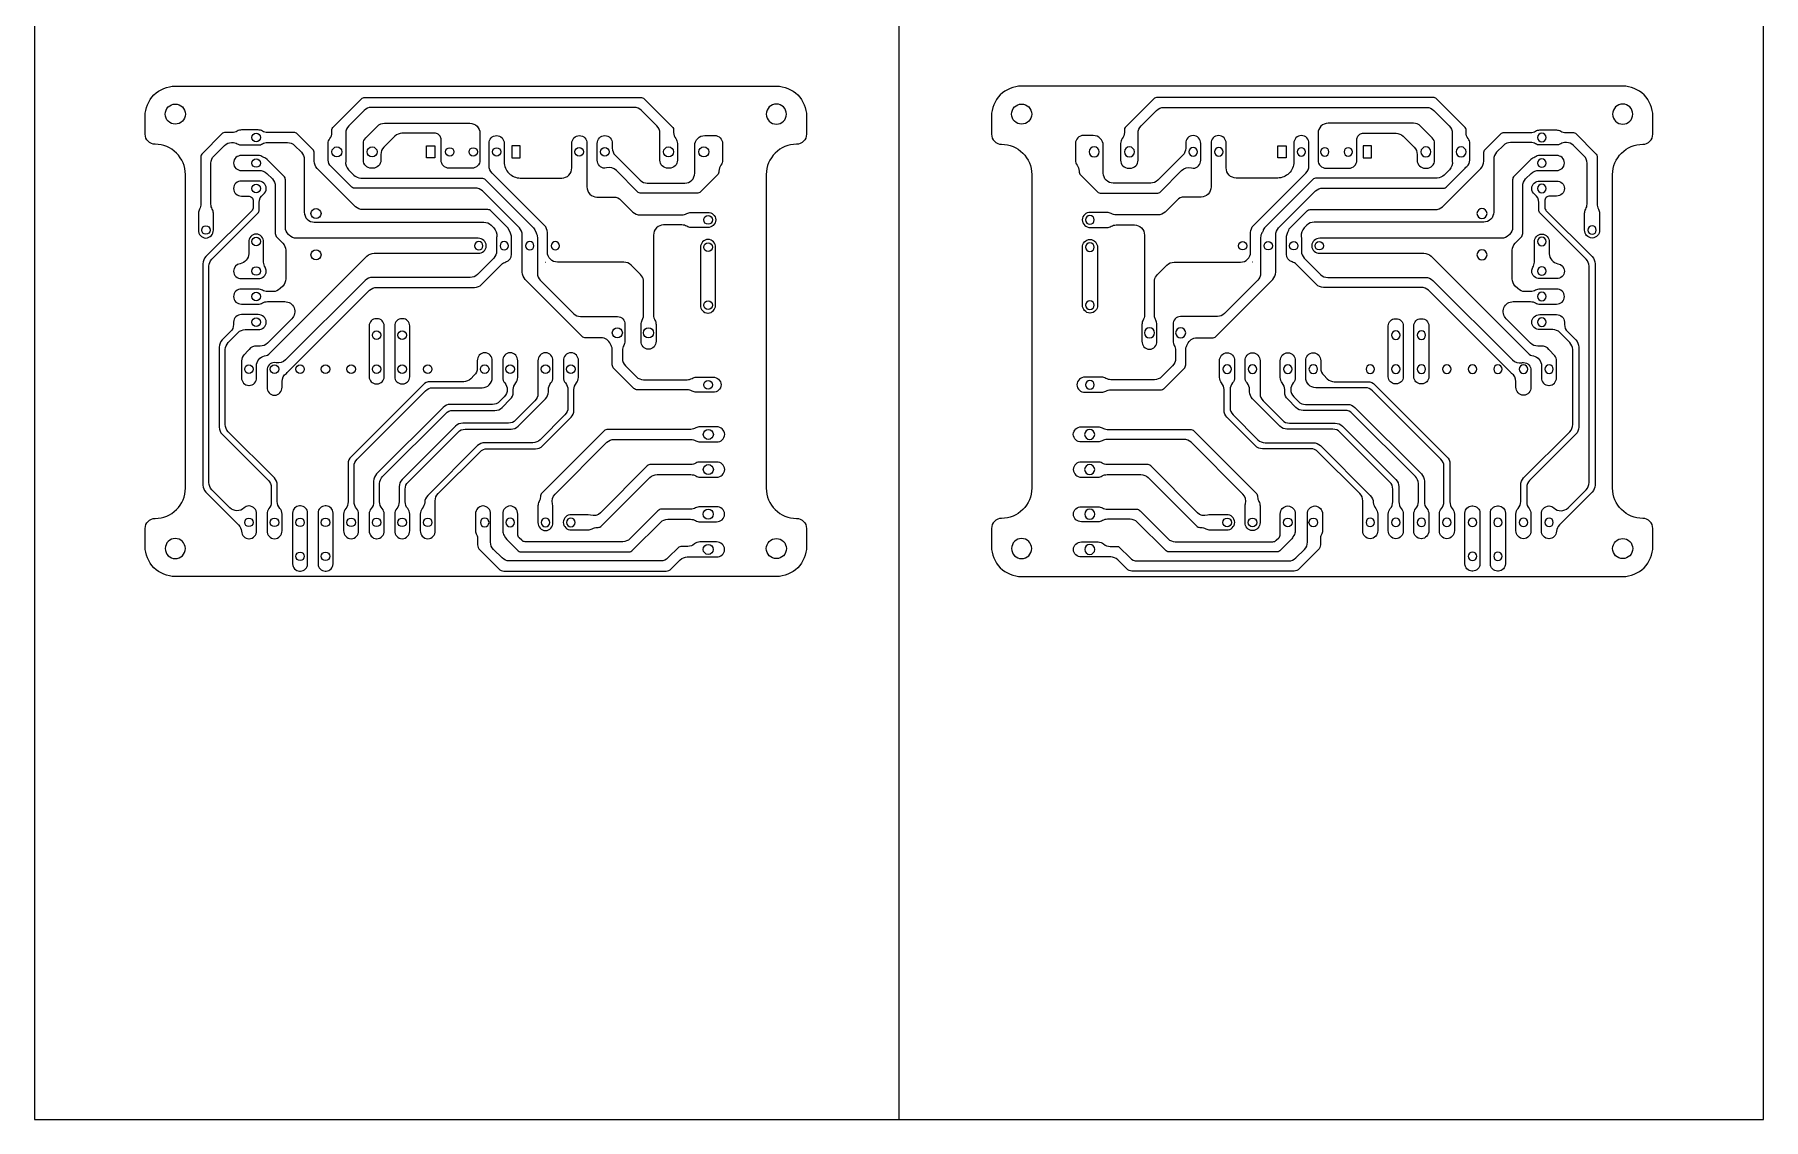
# Model space of a CAD drawing. Extents: x 112 to 478, y -155 to 77.
# Drawn here: x 112 to 284, y -155 to -47.1 of the extents above; entities that cross this region are included whole.
import ezdxf

# ---------------------------------------------------------------- set-up
doc = ezdxf.new("R2010")
doc.units = 0
for name, color, linetype in [('DEFAULT', 7, 'CONTINUOUS'), ('HOLES', 7, 'CONTINUOUS'), ('TRACES', 150, 'CONTINUOUS')]:
    doc.layers.add(name, color=color, linetype=linetype)

msp = doc.modelspace()

# ---------------------------------------------------------------- linework, layer by layer
at = {"layer": 'DEFAULT'}
msp.add_line((198, -155), (198, 76.67), dxfattribs=at)
msp.add_lwpolyline([(112, -155), (284, -155), (284, 76.67), (112, 76.67)], close=True, dxfattribs=at)
for points in [[(187.8, -58, 0.414214), (184.8, -61), (184.8, -92.22, 0.414214), (187.8, -95.22, -0.414214), (188.8, -96.22), (188.8, -98, -0.414214), (185.8, -101), (126, -101, -0.414214), (123, -98), (123, -96.22, -0.414214), (124, -95.22, 0.414214), (127, -92.22), (127, -61, 0.414214), (124, -58, -0.414214), (123, -57), (123, -55.22, -0.414214), (126, -52.22), (185.8, -52.22, -0.414214), (188.8, -55.22), (188.8, -57, -0.414214)], [(208.2, -58, -0.414214), (211.2, -61), (211.2, -92.22, -0.414214), (208.2, -95.22, 0.414214), (207.2, -96.22), (207.2, -98, 0.414214), (210.2, -101), (270, -101, 0.414214), (273, -98), (273, -96.22, 0.414214), (272, -95.22, -0.414214), (269, -92.22), (269, -61, -0.414214), (272, -58, 0.414214), (273, -57), (273, -55.22, 0.414214), (270, -52.22), (210.2, -52.22, 0.414214), (207.2, -55.22), (207.2, -57, 0.414214)]]:
    msp.add_lwpolyline(points, format="xyb", close=True, dxfattribs=at)
for centre in [(126, -55), (210.2, -55), (185.8, -98.22), (270, -98.22)]:
    msp.add_circle(centre, 1, dxfattribs=at)
at = {"layer": 'DEFAULT', "extrusion": (0, 0, -1)}
for centre in [(-185.8, -55), (-270, -55), (-126, -98.22), (-210.2, -98.22)]:
    msp.add_circle(centre, 1, dxfattribs=at)
at = {"layer": 'HOLES'}
for points in [[(150.98, -59.36), (150.98, -58.16), (151.81, -58.16), (151.81, -59.36)], [(160.31, -59.36), (160.31, -58.16), (159.48, -58.16), (159.48, -59.36)], [(235.69, -59.36), (235.69, -58.16), (236.52, -58.16), (236.52, -59.36)], [(245.02, -59.36), (245.02, -58.16), (244.19, -58.16), (244.19, -59.36)]]:
    msp.add_lwpolyline(points, close=True, dxfattribs=at)
for centre, radius in [((134.05, -57.33), 0.425), ((142.08, -58.76), 0.5), ((145.58, -58.76), 0.5), ((153.31, -58.76), 0.415), ((155.64, -58.76), 0.415), ((157.97, -58.76), 0.415), ((166.19, -58.76), 0.43), ((168.73, -58.76), 0.43), ((175.08, -58.76), 0.5), ((178.58, -58.76), 0.5), ((134.05, -59.87), 0.425), ((134.05, -62.41), 0.425), ((140, -64.9), 0.5), ((179, -65.53), 0.43), ((129.05, -66.53), 0.425), ((134.05, -67.68), 0.425), ((140, -69), 0.5), ((179, -68.23), 0.43), ((232.19, -68.1), 0.415), ((234.73, -68.1), 0.415), ((237.27, -68.1), 0.415), ((239.81, -68.1), 0.415), ((134.05, -70.61), 0.425), ((134.05, -73.15), 0.425), ((179, -74), 0.43), ((134.05, -75.69), 0.425), ((146.03, -76.99), 0.425), ((148.57, -76.99), 0.425), ((169.98, -76.76), 0.5), ((173.08, -76.76), 0.5), ((133.33, -80.37), 0.425), ((135.87, -80.37), 0.425), ((138.41, -80.37), 0.425), ((140.95, -80.37), 0.425), ((143.49, -80.37), 0.425), ((146.03, -80.37), 0.425), ((148.57, -80.37), 0.425), ((151.11, -80.37), 0.425), ((156.78, -80.37), 0.43), ((159.32, -80.37), 0.43), ((162.82, -80.37), 0.43), ((165.36, -80.37), 0.43), ((179, -81.92), 0.43), ((179.03, -86.86), 0.5), ((179.03, -90.36), 0.5), ((179.02, -94.8), 0.5), ((133.33, -95.61), 0.425), ((135.87, -95.61), 0.425), ((138.41, -95.61), 0.425), ((140.95, -95.61), 0.425), ((143.49, -95.61), 0.425), ((146.03, -95.61), 0.425), ((148.57, -95.61), 0.425), ((151.11, -95.61), 0.425), ((230.64, -95.61), 0.43), ((233.18, -95.61), 0.43), ((236.68, -95.61), 0.43), ((239.22, -95.61), 0.43), ((179.02, -98.3), 0.5), ((138.41, -98.99), 0.425), ((140.95, -98.99), 0.425)]:
    msp.add_circle(centre, radius, dxfattribs=at)
at = {"layer": 'HOLES', "extrusion": (0, 0, -1)}
for centre, radius in [((-217.42, -58.76), 0.5), ((-220.92, -58.76), 0.5), ((-227.27, -58.76), 0.43), ((-229.81, -58.76), 0.43), ((-238.03, -58.76), 0.415), ((-240.36, -58.76), 0.415), ((-242.69, -58.76), 0.415), ((-250.42, -58.76), 0.5), ((-253.92, -58.76), 0.5), ((-261.95, -57.33), 0.425), ((-261.95, -59.87), 0.425), ((-261.95, -62.41), 0.425), ((-217, -65.53), 0.43), ((-256, -64.9), 0.5), ((-266.95, -66.53), 0.425), ((-156.19, -68.1), 0.415), ((-158.73, -68.1), 0.415), ((-161.27, -68.1), 0.415), ((-163.81, -68.1), 0.415), ((-217, -68.23), 0.43), ((-256, -69), 0.5), ((-261.95, -67.68), 0.425), ((-261.95, -70.61), 0.425), ((-217, -74), 0.43), ((-261.95, -73.15), 0.425), ((-261.95, -75.69), 0.425), ((-222.92, -76.76), 0.5), ((-226.02, -76.76), 0.5), ((-247.43, -76.99), 0.425), ((-249.97, -76.99), 0.425), ((-230.64, -80.37), 0.43), ((-233.18, -80.37), 0.43), ((-236.68, -80.37), 0.43), ((-239.22, -80.37), 0.43), ((-244.89, -80.37), 0.425), ((-247.43, -80.37), 0.425), ((-249.97, -80.37), 0.425), ((-252.51, -80.37), 0.425), ((-255.05, -80.37), 0.425), ((-257.59, -80.37), 0.425), ((-260.13, -80.37), 0.425), ((-262.67, -80.37), 0.425), ((-217, -81.92), 0.43), ((-216.97, -86.86), 0.5), ((-216.97, -90.36), 0.5), ((-216.98, -94.8), 0.5), ((-156.78, -95.61), 0.43), ((-159.32, -95.61), 0.43), ((-162.82, -95.61), 0.43), ((-165.36, -95.61), 0.43), ((-244.89, -95.61), 0.425), ((-247.43, -95.61), 0.425), ((-249.97, -95.61), 0.425), ((-252.51, -95.61), 0.425), ((-255.05, -95.61), 0.425), ((-257.59, -95.61), 0.425), ((-260.13, -95.61), 0.425), ((-262.67, -95.61), 0.425), ((-216.98, -98.3), 0.5), ((-255.05, -98.99), 0.425), ((-257.59, -98.99), 0.425)]:
    msp.add_circle(centre, radius, dxfattribs=at)
at = {"layer": 'TRACES'}
for p, q in [((138.99, -65), (138.99, -65)), ((257.01, -65), (257.01, -65)), ((162.81, -69.73), (162.82, -69.73)), ((162.81, -69.73), (162.82, -69.73)), ((233.19, -69.73), (233.18, -69.73)), ((233.19, -69.73), (233.18, -69.73))]:
    msp.add_line(p, q, dxfattribs=at)
for points in [[(166.48, -77.11), (160.82, -71.45, -0.198912), (160.52, -70.74), (160.52, -67.03, 0.198912), (160.23, -66.32), (156.56, -62.65, 0.198912), (155.85, -62.36), (143.84, -62.36, -0.219363), (143.49, -62.21), (141.73, -60.45), (141.67, -60.38), (141.5, -60.2, -0.222235), (141.21, -59.59), (141.21, -57.93, -0.16464), (141.38, -57.44, 0.16464), (141.58, -56.84), (141.58, -56.63, -0.219363), (141.73, -56.27), (144.52, -53.48, -0.219363), (144.87, -53.34), (172.29, -53.34, -0.219363), (172.65, -53.48), (175.44, -56.27, -0.219363), (175.58, -56.63), (175.58, -56.84, 0.16464), (175.79, -57.44, -0.16464), (175.95, -57.93), (175.95, -59.59, -0.414214), (175.15, -60.39), (175.01, -60.39, -0.414214), (174.21, -59.59), (174.21, -56.88, 0.198912), (173.92, -56.17), (172.38, -54.63, 0.198912), (171.67, -54.34), (145.5, -54.34, 0.198912), (144.79, -54.63), (143.25, -56.17, 0.198912), (142.95, -56.88), (142.95, -59.59), (142.95, -59.69, 0.234428), (143.23, -60.54), (143.76, -61.06, 0.198912), (144.46, -61.36), (156.47, -61.36, -0.219363), (156.83, -61.5), (161.63, -66.3), (161.76, -66.52), (161.89, -66.82, -0.144077), (162.02, -67.27), (162.02, -70.83, 0.198912), (162.31, -71.53), (165.62, -74.84, 0.198912), (166.32, -75.13), (169.99, -75.13, -0.405983), (170.73, -75.93), (170.73, -77.59, -0.131782), (170.62, -78.01, 0.132138), (170.48, -78.51), (170.48, -79.32, 0.198912), (170.78, -80.03), (171.88, -81.13, 0.198912), (172.59, -81.42), (176.91, -81.42, 0.133077), (177.42, -81.29, -0.132715), (177.84, -81.17), (179.5, -81.17, -0.405223), (180.3, -81.92), (180.3, -81.92, -0.406009), (179.5, -82.67), (177.84, -82.67, -0.130845), (177.42, -82.56, 0.131193), (176.92, -82.42), (171.97, -82.42, -0.219363), (171.61, -82.28), (169.63, -80.3, -0.219363), (169.48, -79.94), (169.48, -78.51, 0.132138), (169.35, -78.01), (169.29, -77.89, 0.309256), (168.36, -77.26), (166.83, -77.26, -0.219363)], [(229.52, -77.11), (235.18, -71.45, 0.198912), (235.48, -70.74), (235.48, -67.03, -0.198912), (235.77, -66.32), (239.44, -62.65, -0.198912), (240.15, -62.36), (252.16, -62.36, 0.219363), (252.51, -62.21), (254.27, -60.45, 0.039411), (254.33, -60.38, -0.061752), (254.5, -60.2, 0.222235), (254.79, -59.59), (254.79, -57.93, 0.16464), (254.62, -57.44, -0.16464), (254.42, -56.84), (254.42, -56.63, 0.219363), (254.27, -56.27), (251.48, -53.48, 0.219363), (251.13, -53.34), (223.71, -53.34, 0.219363), (223.35, -53.48), (220.56, -56.27, 0.219363), (220.42, -56.63), (220.42, -56.84, -0.16464), (220.21, -57.44, 0.16464), (220.05, -57.93), (220.05, -59.59, 0.414214), (220.85, -60.39), (220.99, -60.39, 0.414214), (221.79, -59.59), (221.79, -56.88, -0.198912), (222.08, -56.17), (223.62, -54.63, -0.198912), (224.33, -54.34), (250.5, -54.34, -0.198912), (251.21, -54.63), (252.75, -56.17, -0.198912), (253.05, -56.88), (253.05, -59.59, 0.033933), (253.05, -59.69, -0.234428), (252.77, -60.54), (252.24, -61.06, -0.198912), (251.54, -61.36), (239.53, -61.36, 0.219363), (239.17, -61.5), (234.37, -66.3, 0.140472), (234.24, -66.52, -0.081719), (234.11, -66.82, 0.144077), (233.98, -67.27), (233.98, -70.83, -0.198912), (233.69, -71.53), (230.38, -74.84, -0.198912), (229.68, -75.13), (226.01, -75.13, 0.405983), (225.27, -75.93), (225.27, -77.59, 0.131782), (225.38, -78.01, -0.132138), (225.52, -78.51), (225.52, -79.32, -0.198912), (225.22, -80.03), (224.12, -81.13, -0.198912), (223.41, -81.42), (219.09, -81.42, -0.133077), (218.58, -81.29, 0.132715), (218.16, -81.17), (216.5, -81.17, 0.405223), (215.7, -81.92), (215.7, -81.92, 0.406009), (216.5, -82.67), (218.16, -82.67, 0.130845), (218.58, -82.56, -0.131193), (219.08, -82.42), (224.03, -82.42, 0.219363), (224.39, -82.28), (226.37, -80.3, 0.219363), (226.52, -79.94), (226.52, -78.51, -0.132138), (226.65, -78.01, 0.038616), (226.71, -77.89, -0.309256), (227.64, -77.26), (229.17, -77.26, 0.219363)], [(156.48, -71.94), (158.46, -69.96, -0.130279), (158.9, -69.71, 0.328187), (159.46, -68.93), (159.46, -67.27, 0.137263), (159.34, -66.83), (159.22, -66.53), (159.09, -66.3), (157.43, -64.65, 0.219363), (157.08, -64.5), (144.64, -64.5, -0.198912), (143.93, -64.21), (140.12, -60.4, -0.198912), (139.83, -59.69), (139.83, -58.87, 0.219363), (139.68, -58.52), (138.14, -56.97, 0.219363), (137.78, -56.83), (135.17, -56.83, -0.132138), (134.67, -56.69, 0.126952), (134.25, -56.58), (132.59, -56.58, 0.131782), (132.17, -56.69, -0.137017), (131.66, -56.83), (130.98, -56.83, 0.219363), (130.63, -56.97), (128.69, -58.91, 0.219363), (128.55, -59.26), (128.55, -63.94, -0.133077), (128.41, -64.45, 0.127835), (128.3, -64.87), (128.3, -66.53, 0.41345), (129.04, -67.33), (129.05, -67.33, 0.41345), (129.79, -66.53), (129.79, -64.87, 0.130845), (129.68, -64.45, -0.136021), (129.55, -63.95), (129.55, -59.88, -0.198912), (129.84, -59.17), (130.9, -58.12, -0.198912), (131.6, -57.83), (131.66, -57.83, -0.132138), (132.17, -57.96, 0.126952), (132.59, -58.07), (134.25, -58.07, 0.131782), (134.67, -57.96, -0.137017), (135.17, -57.83), (137.16, -57.83, -0.198912), (137.87, -58.12), (138.54, -58.79, -0.198912), (138.83, -59.5), (138.83, -64.75, 0.414214), (139.83, -65.75), (156.7, -65.75, -0.19821), (157.41, -66.04), (157.69, -66.32, -0.233554), (157.98, -67.16), (157.97, -67.27), (157.97, -68.63, -0.198912), (157.68, -69.33), (156.05, -70.96, -0.198912), (155.34, -71.25), (145.61, -71.25, 0.198912), (144.9, -71.54), (136.98, -79.46, -0.260926), (136.04, -79.73), (135.88, -79.71), (135.87, -79.71, 0.41345), (135.13, -80.51), (135.13, -82.17, 0.41345), (135.87, -82.97), (135.88, -82.97, 0.41345), (136.62, -82.17), (136.62, -81.61, -0.247003), (137.06, -80.79), (137.14, -80.72), (145.33, -72.53, -0.198912), (146.04, -72.24), (155.77, -72.24, 0.198912)], [(239.52, -71.94), (237.54, -69.96, 0.130279), (237.1, -69.71, -0.328187), (236.54, -68.93), (236.54, -67.27, -0.137263), (236.66, -66.83, 0.08536), (236.78, -66.53, -0.149041), (236.91, -66.3), (238.57, -64.65, -0.219363), (238.92, -64.5), (251.36, -64.5, 0.198912), (252.07, -64.21), (255.88, -60.4, 0.198912), (256.17, -59.69), (256.17, -58.87, -0.219363), (256.32, -58.52), (257.86, -56.97, -0.219363), (258.22, -56.83), (260.83, -56.83, 0.132138), (261.33, -56.69, -0.126952), (261.75, -56.58), (263.41, -56.58, -0.131782), (263.83, -56.69, 0.137017), (264.34, -56.83), (265.02, -56.83, -0.219363), (265.37, -56.97), (267.31, -58.91, -0.219363), (267.45, -59.26), (267.45, -63.94, 0.133077), (267.59, -64.45, -0.127835), (267.7, -64.87), (267.7, -66.53, -0.41345), (266.96, -67.33), (266.95, -67.33, -0.41345), (266.21, -66.53), (266.21, -64.87, -0.130845), (266.32, -64.45, 0.136021), (266.45, -63.95), (266.45, -59.88, 0.198912), (266.16, -59.17), (265.1, -58.12, 0.198912), (264.4, -57.83), (264.34, -57.83, 0.132138), (263.83, -57.96, -0.126952), (263.41, -58.07), (261.75, -58.07, -0.131782), (261.33, -57.96, 0.137017), (260.83, -57.83), (258.84, -57.83, 0.198912), (258.13, -58.12), (257.46, -58.79, 0.198912), (257.17, -59.5), (257.17, -64.75, -0.414214), (256.17, -65.75), (239.3, -65.75, 0.19821), (238.59, -66.04), (238.31, -66.32, 0.233554), (238.02, -67.16, -0.032659), (238.03, -67.27), (238.03, -68.63, 0.198912), (238.32, -69.33), (239.95, -70.96, 0.198912), (240.66, -71.25), (250.39, -71.25, -0.198912), (251.1, -71.54), (259.02, -79.46, 0.260926), (259.96, -79.73, -0.057839), (260.12, -79.71), (260.13, -79.71, -0.41345), (260.87, -80.51), (260.87, -82.17, -0.41345), (260.13, -82.97), (260.12, -82.97, -0.41345), (259.38, -82.17), (259.38, -81.61, 0.247003), (258.94, -80.79, -0.045931), (258.86, -80.72), (250.67, -72.53, 0.198912), (249.96, -72.24), (240.23, -72.24, -0.198912)], [(251.05, -57.36), (249.89, -56.2, 0.198444), (249.18, -55.91), (240.69, -55.91, 0.414214), (239.69, -56.91), (239.69, -59.59, 0.414214), (240.49, -60.39), (242.76, -60.39, 0.414214), (243.56, -59.59), (243.56, -57.47, -0.198912), (243.71, -57.12), (243.77, -57.06, -0.198912), (244.12, -56.91), (247.45, -56.91, -0.198912), (248.15, -57.2), (249.25, -58.3, -0.198912), (249.55, -59.01), (249.55, -59.59, 0.414214), (250.35, -60.39), (250.49, -60.39, 0.414214), (251.29, -59.59), (251.29, -57.93, 0.198912)], [(172.57, -71.51, 0.155582), (172.29, -70.97), (171.35, -70.02, 0.198912), (170.64, -69.73), (164.02, -69.73, -0.414214), (163.02, -68.73), (163.02, -66.78, 0.198912), (162.73, -66.08), (157.52, -60.86, -0.198912), (157.22, -60.16), (157.22, -57.93, -0.41345), (157.97, -57.13), (157.97, -57.13, -0.41345), (158.72, -57.93), (158.72, -59.76, 0.414214), (160.32, -61.36), (164.45, -61.36, 0.414214), (165.45, -60.36), (165.45, -57.93, -0.41345), (166.2, -57.13), (166.2, -57.13, -0.41345), (166.95, -57.93), (166.95, -62.25, 0.414214), (167.95, -63.25), (169.63, -63.25, -0.198912), (170.34, -63.55), (171.53, -64.74, 0.198912), (172.23, -65.03), (176.39, -65.03, 0.137017), (176.89, -64.89, -0.131782), (177.31, -64.78), (178.97, -64.78, -0.41345), (179.77, -65.52), (179.77, -65.53, -0.41345), (178.97, -66.28), (177.31, -66.28, -0.126952), (176.89, -66.16, 0.132138), (176.39, -66.03), (174.58, -66.03, 0.414214), (173.58, -67.03), (173.58, -75, 0.137045), (173.72, -75.51, -0.131837), (173.83, -75.93), (173.83, -77.59, -0.41345), (173.09, -78.39), (173.08, -78.39, -0.41345), (172.34, -77.59), (172.34, -75.93, -0.1269), (172.45, -75.51), (172.57, -75.17)], [(177.68, -60.87), (177.68, -58.13, -0.414214), (178.68, -57.13), (179.65, -57.13, -0.414214), (180.45, -57.93), (180.45, -59.59, -0.16464), (180.29, -60.07, 0.16464), (180.08, -60.68), (180.08, -60.69, -0.219363), (179.94, -61.04), (178.26, -62.72, -0.219363), (177.9, -62.87), (172.34, -62.87, -0.219363), (171.99, -62.72), (169.88, -60.62, 0.26889), (168.91, -60.36), (168.73, -60.39), (168.73, -60.39, -0.41345), (167.98, -59.59), (167.98, -57.93, -0.41345), (168.73, -57.13), (168.73, -57.13, -0.41345), (169.48, -57.93), (169.48, -58.38, 0.198912), (169.77, -59.09), (172.25, -61.58, 0.198912), (172.96, -61.87), (176.68, -61.87, 0.414214)], [(218.32, -60.87), (218.32, -58.13, 0.414214), (217.32, -57.13), (216.35, -57.13, 0.414214), (215.55, -57.93), (215.55, -59.59, 0.16464), (215.71, -60.07, -0.16464), (215.92, -60.68), (215.92, -60.69, 0.219363), (216.06, -61.04), (217.74, -62.72, 0.219363), (218.1, -62.87), (223.66, -62.87, 0.219363), (224.01, -62.72), (226.12, -60.62, -0.26889), (227.09, -60.36), (227.27, -60.39), (227.27, -60.39, 0.41345), (228.02, -59.59), (228.02, -57.93, 0.41345), (227.27, -57.13), (227.27, -57.13, 0.41345), (226.52, -57.93), (226.52, -58.38, -0.198912), (226.23, -59.09), (223.75, -61.58, -0.198912), (223.04, -61.87), (219.32, -61.87, -0.414214)], [(223.43, -71.51, -0.155582), (223.71, -70.97), (224.65, -70.02, -0.198912), (225.36, -69.73), (231.98, -69.73, 0.414214), (232.98, -68.73), (232.98, -66.78, -0.198912), (233.27, -66.08), (238.48, -60.86, 0.198912), (238.78, -60.16), (238.78, -57.93, 0.41345), (238.03, -57.13), (238.03, -57.13, 0.41345), (237.28, -57.93), (237.28, -59.76, -0.414214), (235.68, -61.36), (231.55, -61.36, -0.414214), (230.55, -60.36), (230.55, -57.93, 0.41345), (229.8, -57.13), (229.8, -57.13, 0.41345), (229.05, -57.93), (229.05, -62.25, -0.414214), (228.05, -63.25), (226.37, -63.25, 0.198912), (225.66, -63.55), (224.47, -64.74, -0.198912), (223.77, -65.03), (219.61, -65.03, -0.137017), (219.11, -64.89, 0.131782), (218.69, -64.78), (217.03, -64.78, 0.41345), (216.23, -65.52), (216.23, -65.53, 0.41345), (217.03, -66.28), (218.69, -66.28, 0.126952), (219.11, -66.16, -0.132138), (219.61, -66.03), (221.42, -66.03, -0.414214), (222.42, -67.03), (222.42, -75, -0.137045), (222.28, -75.51, 0.131837), (222.17, -75.93), (222.17, -77.59, 0.41345), (222.91, -78.39), (222.92, -78.39, 0.41345), (223.66, -77.59), (223.66, -75.93, 0.1269), (223.55, -75.51, -0.089442), (223.43, -75.17)], [(263.24, -79.03), (262.66, -78.4, 0.208015), (261.92, -78.08), (261.54, -78.08, -0.198912), (260.84, -77.79), (258.41, -75.36, -0.668179), (259.11, -73.65), (260.83, -73.65, -0.137017), (261.33, -73.79, 0.131782), (261.75, -73.9), (263.41, -73.9, 0.41345), (264.21, -73.16), (264.21, -73.15, 0.41345), (263.41, -72.41), (261.75, -72.41, 0.126952), (261.33, -72.52, -0.132138), (260.83, -72.65), (260.27, -72.65, -0.198912), (259.57, -72.36), (259.31, -72.1, -0.198912), (259.01, -71.39), (259.01, -68.55, -0.198912), (259.31, -67.84), (259.9, -67.24, 0.219363), (260.05, -66.89), (260.05, -62.16, -0.198912), (260.34, -61.45), (260.89, -60.9, -0.223047), (261.68, -60.61, 0.021158), (261.75, -60.61), (263.41, -60.61, 0.41345), (264.21, -59.87), (264.21, -59.86, 0.41345), (263.41, -59.12), (261.75, -59.12, 0.149852), (261.27, -59.27, -0.065463), (261.04, -59.4, 0.109175), (260.86, -59.51), (259.19, -61.18, 0.219363), (259.05, -61.54), (259.05, -66.27, -0.198912), (258.75, -66.98), (258.67, -67.06, -0.198912), (257.96, -67.35), (239.86, -67.35, 0.41345), (239.06, -68.1), (239.06, -68.11, 0.41345), (239.86, -68.85), (250.23, -68.85, -0.198872), (250.94, -69.14), (260.59, -78.79, 0.149872), (261.11, -79.06, -0.359501), (261.92, -80.05), (261.92, -81.2, 0.41345), (262.66, -82), (262.67, -82, 0.41345), (263.41, -81.2), (263.41, -79.54, 0.164917)], [(131.44, -94.16), (129.64, -92.36, -0.198912), (129.35, -91.66), (129.35, -70.13, -0.198912), (129.64, -69.43), (134.2, -64.86, 0.198912), (134.35, -64.51), (134.35, -63.79, -0.236058), (134.75, -62.99, 0.237258), (135.05, -62.41), (135.05, -62.4, 0.41345), (134.25, -61.66), (132.59, -61.66, 0.41345), (131.79, -62.4), (131.79, -62.41, 0.41345), (132.59, -63.15), (133.25, -63.15, -0.414214), (133.75, -63.65), (133.75, -64.26, -0.198912), (133.6, -64.62), (129.04, -69.18, 0.198912), (128.75, -69.88), (128.75, -91.9, 0.198912), (129.04, -92.61), (132.3, -95.87, -0.179213), (132.59, -96.5, 0.392204), (133.33, -97.24), (133.34, -97.24, 0.41345), (134.08, -96.44), (134.08, -94.78, 0.41345), (133.34, -93.98), (133.33, -93.98, 0.193407), (132.84, -94.18, -0.407123)], [(264.56, -94.16), (266.36, -92.36, 0.198912), (266.65, -91.66), (266.65, -70.13, 0.198912), (266.36, -69.43), (261.8, -64.86, -0.198912), (261.65, -64.51), (261.65, -63.79, 0.236058), (261.25, -62.99, -0.237258), (260.95, -62.41), (260.95, -62.4, -0.41345), (261.75, -61.66), (263.41, -61.66, -0.41345), (264.21, -62.4), (264.21, -62.41, -0.41345), (263.41, -63.15), (262.75, -63.15, 0.414214), (262.25, -63.65), (262.25, -64.26, 0.198912), (262.4, -64.62), (266.96, -69.18, -0.198912), (267.25, -69.88), (267.25, -91.9, -0.198912), (266.96, -92.61), (263.7, -95.87, 0.179213), (263.41, -96.5, -0.392204), (262.67, -97.24), (262.66, -97.24, -0.41345), (261.92, -96.44), (261.92, -94.78, -0.41345), (262.66, -93.98), (262.67, -93.98, -0.193407), (263.16, -94.18, 0.407123)], [(132.45, -69.88, 0.369567), (131.79, -70.61), (131.79, -70.62, 0.41345), (132.59, -71.36), (134.25, -71.36, 0.41345), (135.05, -70.62), (135.05, -70.61, 0.139015), (134.94, -70.24, -0.138669), (134.79, -69.72), (134.79, -67.73, 0.41345), (134.05, -66.93), (134.04, -66.93, 0.41345), (133.3, -67.73), (133.3, -68.89, -0.368801)], [(263.55, -69.88, -0.369567), (264.21, -70.61), (264.21, -70.62, -0.41345), (263.41, -71.36), (261.75, -71.36, -0.41345), (260.95, -70.62), (260.95, -70.61, -0.139015), (261.06, -70.24, 0.138669), (261.21, -69.72), (261.21, -67.73, -0.41345), (261.95, -66.93), (261.96, -66.93, -0.41345), (262.7, -67.73), (262.7, -68.89, 0.368801)], [(178.25, -74, 0.41345), (178.99, -74.8), (179, -74.8, 0.41345), (179.74, -74), (179.75, -68.27, 0.41345), (179, -67.47), (179, -67.47, 0.41345), (178.25, -68.27)], [(217.75, -74, -0.41345), (217.01, -74.8), (217, -74.8, -0.41345), (216.26, -74), (216.25, -68.27, -0.41345), (217, -67.47), (217, -67.47, -0.41345), (217.75, -68.27)], [(145.99, -81.83), (146.08, -81.83, 0.414214), (146.78, -81.13), (146.78, -76.06, 0.414214), (146.08, -75.36), (145.99, -75.36, 0.414214), (145.29, -76.06), (145.29, -81.13, 0.414214)], [(148.53, -81.83), (148.62, -81.83, 0.414214), (149.32, -81.13), (149.32, -76.06, 0.414214), (148.62, -75.36), (148.53, -75.36, 0.414214), (147.83, -76.06), (147.83, -81.13, 0.414214)], [(247.47, -81.83), (247.38, -81.83, -0.414214), (246.68, -81.13), (246.68, -76.06, -0.414214), (247.38, -75.36), (247.47, -75.36, -0.414214), (248.17, -76.06), (248.17, -81.13, -0.414214)], [(250.01, -81.83), (249.92, -81.83, -0.414214), (249.22, -81.13), (249.22, -76.06, -0.414214), (249.92, -75.36), (250.01, -75.36, -0.414214), (250.71, -76.06), (250.71, -81.13, -0.414214)], [(264.21, -75.69), (264.21, -75.93, 0.198912), (264.5, -76.64), (265.33, -77.47, -0.198912), (265.63, -78.18), (265.63, -86.14, -0.198912), (265.33, -86.85), (260.74, -91.44, 0.198912), (260.45, -92.14), (260.45, -93.6, 0.17584), (260.68, -94.24, -0.175084), (260.87, -94.78), (260.87, -96.44, -0.41345), (260.13, -97.24), (260.12, -97.24, -0.41345), (259.38, -96.44), (259.38, -94.78, -0.185653), (259.59, -94.22, 0.186527), (259.85, -93.55), (259.85, -91.9, -0.198912), (260.14, -91.19), (264.73, -86.6, 0.198912), (265.03, -85.89), (265.03, -78.42, 0.198912), (264.73, -77.72), (263.75, -76.73, 0.198912), (263.04, -76.44), (261.75, -76.44, -0.41345), (260.95, -75.7), (260.95, -75.69, -0.41345), (261.75, -74.95), (263.41, -74.95, -0.41345)], [(150.65, -81.92), (143.49, -89.08, 0.198912), (143.19, -89.79), (143.19, -93.57, -0.181237), (142.95, -94.23, 0.180422), (142.75, -94.78), (142.75, -96.44, 0.41345), (143.49, -97.24), (143.5, -97.24, 0.41345), (144.24, -96.44), (144.24, -94.78, 0.180422), (144.04, -94.23, -0.181237), (143.79, -93.57), (143.79, -90.03, -0.198912), (144.09, -89.33), (150.9, -82.52, -0.198912), (151.6, -82.22), (156.53, -82.22, 0.414214), (157.53, -81.22), (157.53, -79.54, 0.41345), (156.79, -78.74), (156.78, -78.74, 0.41345), (156.04, -79.54), (156.04, -80.28, -0.198912), (155.74, -80.98), (155.4, -81.33, -0.198912), (154.69, -81.62), (151.36, -81.62, 0.198912)], [(152.65, -84.17), (146.03, -90.79, 0.198912), (145.73, -91.5), (145.73, -93.57, -0.181237), (145.49, -94.23, 0.180422), (145.29, -94.78), (145.29, -96.44, 0.41345), (146.03, -97.24), (146.04, -97.24, 0.41345), (146.78, -96.44), (146.78, -94.78, 0.180422), (146.58, -94.23, -0.181237), (146.33, -93.57), (146.33, -91.75, -0.198912), (146.63, -91.04), (152.9, -84.77, -0.198912), (153.6, -84.48), (157.8, -84.48, 0.198912), (158.51, -84.19), (159.33, -83.37, 0.198912), (159.62, -82.66), (159.62, -82.4, -0.181237), (159.87, -81.74, 0.180422), (160.07, -81.2), (160.07, -79.54, 0.41345), (159.33, -78.74), (159.32, -78.74, 0.41345), (158.58, -79.54), (158.58, -81.2, 0.180422), (158.78, -81.74, -0.181237), (159.02, -82.4), (159.02, -82.41, -0.198912), (158.73, -83.12), (158.26, -83.59, -0.198912), (157.55, -83.88), (153.35, -83.88, 0.198912)], [(153.88, -86.04), (148.57, -91.35, 0.198912), (148.27, -92.06), (148.27, -93.57, -0.181237), (148.03, -94.23, 0.180422), (147.83, -94.78), (147.83, -96.44, 0.41345), (148.57, -97.24), (148.58, -97.24, 0.41345), (149.32, -96.44), (149.32, -94.78, 0.180422), (149.12, -94.23, -0.181237), (148.87, -93.57), (148.87, -92.31, -0.198912), (149.17, -91.6), (154.13, -86.64, -0.198912), (154.84, -86.34), (159.4, -86.34, 0.198912), (160.11, -86.05), (162.83, -83.32, 0.198912), (163.12, -82.62), (163.12, -82.4, -0.181237), (163.37, -81.74, 0.180422), (163.57, -81.2), (163.57, -79.54, 0.41345), (162.83, -78.74), (162.82, -78.74, 0.41345), (162.08, -79.54), (162.08, -82.82, -0.198912), (161.78, -83.52), (159.86, -85.45, -0.198912), (159.15, -85.74), (154.59, -85.74, 0.198912)], [(156.07, -87.98), (151.11, -92.95, 0.187905), (150.81, -93.62, -0.170298), (150.57, -94.23, 0.180422), (150.37, -94.78), (150.37, -96.44, 0.41345), (151.11, -97.24), (151.12, -97.24, 0.41345), (151.86, -96.44), (151.86, -93.46, -0.198912), (152.15, -92.75), (156.32, -88.58, -0.198912), (157.03, -88.29), (161.83, -88.29, 0.198912), (162.54, -88), (165.37, -85.16, 0.198912), (165.66, -84.46), (165.66, -82.4, -0.181237), (165.91, -81.74, 0.180422), (166.11, -81.2), (166.11, -79.54, 0.41345), (165.37, -78.74), (165.36, -78.74, 0.41345), (164.62, -79.54), (164.62, -81.2, 0.180422), (164.82, -81.74, -0.181237), (165.06, -82.4), (165.06, -84.21, -0.198912), (164.77, -84.91), (162.29, -87.4, -0.198912), (161.58, -87.69), (156.78, -87.69, 0.198912)], [(239.93, -87.98), (244.89, -92.95, -0.187905), (245.19, -93.62, 0.170298), (245.43, -94.23, -0.180422), (245.63, -94.78), (245.63, -96.44, -0.41345), (244.89, -97.24), (244.88, -97.24, -0.41345), (244.14, -96.44), (244.14, -93.46, 0.198912), (243.85, -92.75), (239.68, -88.58, 0.198912), (238.97, -88.29), (234.17, -88.29, -0.198912), (233.46, -88), (230.63, -85.16, -0.198912), (230.34, -84.46), (230.34, -82.4, 0.181237), (230.09, -81.74, -0.180422), (229.89, -81.2), (229.89, -79.54, -0.41345), (230.63, -78.74), (230.64, -78.74, -0.41345), (231.38, -79.54), (231.38, -81.2, -0.180422), (231.18, -81.74, 0.181237), (230.94, -82.4), (230.94, -84.21, 0.198912), (231.23, -84.91), (233.71, -87.4, 0.198912), (234.42, -87.69), (239.22, -87.69, -0.198912)], [(242.12, -86.04), (247.43, -91.35, -0.198912), (247.73, -92.06), (247.73, -93.57, 0.181237), (247.97, -94.23, -0.180422), (248.17, -94.78), (248.17, -96.44, -0.41345), (247.43, -97.24), (247.42, -97.24, -0.41345), (246.68, -96.44), (246.68, -94.78, -0.180422), (246.88, -94.23, 0.181237), (247.13, -93.57), (247.13, -92.31, 0.198912), (246.83, -91.6), (241.87, -86.64, 0.198912), (241.16, -86.34), (236.6, -86.34, -0.198912), (235.89, -86.05), (233.17, -83.32, -0.198912), (232.88, -82.62), (232.88, -82.4, 0.181237), (232.63, -81.74, -0.180422), (232.43, -81.2), (232.43, -79.54, -0.41345), (233.17, -78.74), (233.18, -78.74, -0.41345), (233.92, -79.54), (233.92, -82.82, 0.198912), (234.22, -83.52), (236.14, -85.45, 0.198912), (236.85, -85.74), (241.41, -85.74, -0.198912)], [(243.35, -84.17), (249.97, -90.79, -0.198912), (250.27, -91.5), (250.27, -93.57, 0.181237), (250.51, -94.23, -0.180422), (250.71, -94.78), (250.71, -96.44, -0.41345), (249.97, -97.24), (249.96, -97.24, -0.41345), (249.22, -96.44), (249.22, -94.78, -0.180422), (249.42, -94.23, 0.181237), (249.67, -93.57), (249.67, -91.75, 0.198912), (249.37, -91.04), (243.1, -84.77, 0.198912), (242.4, -84.48), (238.2, -84.48, -0.198912), (237.49, -84.19), (236.67, -83.37, -0.198912), (236.38, -82.66), (236.38, -82.4, 0.181237), (236.13, -81.74, -0.180422), (235.93, -81.2), (235.93, -79.54, -0.41345), (236.67, -78.74), (236.68, -78.74, -0.41345), (237.42, -79.54), (237.42, -81.2, -0.180422), (237.22, -81.74, 0.181237), (236.98, -82.4), (236.98, -82.41, 0.198912), (237.27, -83.12), (237.74, -83.59, 0.198912), (238.45, -83.88), (242.65, -83.88, -0.198912)], [(245.35, -81.92), (252.51, -89.08, -0.198912), (252.81, -89.79), (252.81, -93.57, 0.181237), (253.05, -94.23, -0.180422), (253.25, -94.78), (253.25, -96.44, -0.41345), (252.51, -97.24), (252.5, -97.24, -0.41345), (251.76, -96.44), (251.76, -94.78, -0.180422), (251.96, -94.23, 0.181237), (252.21, -93.57), (252.21, -90.03, 0.198912), (251.91, -89.33), (245.1, -82.52, 0.198912), (244.4, -82.22), (239.47, -82.22, -0.414214), (238.47, -81.22), (238.47, -79.54, -0.41345), (239.21, -78.74), (239.22, -78.74, -0.41345), (239.96, -79.54), (239.96, -80.28, 0.198912), (240.26, -80.98), (240.6, -81.33, 0.198912), (241.31, -81.62), (244.64, -81.62, -0.198912)], [(169.03, -86.36, 0.219363), (168.67, -86.5), (162.47, -92.71, 0.217673), (162.32, -93.06, -0.130916), (162.19, -93.55, 0.131788), (162.08, -93.98), (162.08, -95.63, 0.41345), (162.82, -96.43), (162.83, -96.43, 0.41345), (163.57, -95.63), (163.57, -93.98), (163.54, -93.76, -0.267874), (163.8, -92.79), (168.94, -87.65, -0.198912), (169.65, -87.36), (177.28, -87.36, -0.132138), (177.78, -87.49, 0.131782), (178.21, -87.61), (179.86, -87.61, 0.41345), (180.66, -86.86), (180.66, -86.85, 0.41345), (179.86, -86.11), (178.21, -86.11, 0.131782), (177.78, -86.22, -0.132138), (177.28, -86.36)], [(226.97, -86.36, -0.219363), (227.33, -86.5), (233.53, -92.71, -0.217673), (233.68, -93.06, 0.130916), (233.81, -93.55, -0.131788), (233.92, -93.98), (233.92, -95.63, -0.41345), (233.18, -96.43), (233.17, -96.43, -0.41345), (232.43, -95.63), (232.43, -93.98, -0.065427), (232.46, -93.76, 0.267874), (232.2, -92.79), (227.06, -87.65, 0.198912), (226.35, -87.36), (218.72, -87.36, 0.132138), (218.22, -87.49, -0.131782), (217.79, -87.61), (216.14, -87.61, -0.41345), (215.34, -86.86), (215.34, -86.85, -0.41345), (216.14, -86.11), (217.79, -86.11, -0.131782), (218.22, -86.22, 0.132138), (218.72, -86.36)], [(173.93, -90.86), (177.28, -90.86, -0.132138), (177.78, -90.99, 0.131782), (178.21, -91.11), (179.86, -91.11, 0.41345), (180.66, -90.36), (180.66, -90.35, 0.41345), (179.86, -89.61), (178.21, -89.61, 0.131782), (177.78, -89.72, -0.132138), (177.28, -89.86), (173.31, -89.86, 0.219363), (172.96, -90), (168.31, -94.65, -0.277695), (167.31, -94.9), (167.06, -94.86), (165.4, -94.86, 0.41345), (164.6, -95.6), (164.6, -95.61, 0.41345), (165.4, -96.36), (167.06, -96.36, 0.131782), (167.48, -96.24, -0.132138), (167.98, -96.11), (168.06, -96.11, 0.219363), (168.41, -95.96), (173.22, -91.15, -0.198912)], [(222.07, -90.86, -0.198912), (222.78, -91.15), (227.59, -95.96, 0.219363), (227.94, -96.11), (228.02, -96.11, -0.132138), (228.52, -96.24, 0.131782), (228.94, -96.36), (230.6, -96.36, 0.41345), (231.4, -95.61), (231.4, -95.6, 0.41345), (230.6, -94.86), (228.94, -94.86, 0.07459), (228.69, -94.9, -0.277695), (227.69, -94.65), (223.04, -90, 0.219363), (222.69, -89.86), (218.72, -89.86, -0.132138), (218.22, -89.72, 0.131782), (217.79, -89.61), (216.14, -89.61, 0.41345), (215.34, -90.35), (215.34, -90.36, 0.41345), (216.14, -91.11), (217.79, -91.11, 0.131782), (218.22, -90.99, -0.132138), (218.72, -90.86)], [(138.37, -100.45), (138.46, -100.45, 0.414214), (139.16, -99.75), (139.16, -94.68, 0.414214), (138.46, -93.98), (138.37, -93.98, 0.414214), (137.67, -94.68), (137.67, -99.75, 0.414214)], [(140.91, -100.45), (141, -100.45, 0.414214), (141.7, -99.75), (141.7, -94.68, 0.414214), (141, -93.98), (140.91, -93.98, 0.414214), (140.21, -94.68), (140.21, -99.75, 0.414214)], [(159.22, -99.45, -0.198912), (158.52, -99.15), (157.66, -98.3, -0.198912), (157.36, -97.59), (157.36, -94.78, 0.41345), (156.62, -93.98), (156.61, -93.98, 0.41345), (155.87, -94.78), (155.87, -96.44, 0.122498), (155.97, -96.83, -0.122787), (156.08, -97.3), (156.08, -97.85, 0.219363), (156.29, -98.34), (158.19, -100.24, 0.219363), (158.68, -100.45), (174.84, -100.45, 0.219363), (175.34, -100.24), (176.24, -99.34, -0.198912), (176.94, -99.05), (179.85, -99.05, 0.41345), (180.65, -98.31), (180.65, -98.3, 0.41345), (179.85, -97.56), (178.19, -97.56, 0.179558), (177.65, -97.76, -0.180364), (176.99, -98), (176.29, -98), (176.08, -98.09), (175.01, -99.15, -0.198912), (174.31, -99.45)], [(160.81, -97.54, -0.198912), (160.46, -97.39), (160.22, -97.15, -0.198912), (160.07, -96.8), (160.07, -94.78, 0.41345), (159.33, -93.98), (159.32, -93.98, 0.41345), (158.58, -94.78), (158.58, -96.44, 0.157325), (158.73, -96.93), (158.86, -97.15), (158.97, -97.32), (160.04, -98.39, 0.219363), (160.39, -98.54), (171.14, -98.54, 0.219363), (171.49, -98.39), (174.29, -95.6, -0.198912), (174.99, -95.3), (177.27, -95.3, -0.132138), (177.77, -95.44, 0.131782), (178.19, -95.55), (179.85, -95.55, 0.41345), (180.65, -94.81), (180.65, -94.8, 0.41345), (179.85, -94.06), (178.19, -94.06, 0.131782), (177.77, -94.17, -0.132138), (177.27, -94.3), (174.37, -94.3, 0.219363), (174.02, -94.45), (171.23, -97.24, -0.198912), (170.52, -97.54)], [(236.78, -99.45, 0.198912), (237.48, -99.15), (238.34, -98.3, 0.198912), (238.64, -97.59), (238.64, -94.78, -0.41345), (239.38, -93.98), (239.39, -93.98, -0.41345), (240.13, -94.78), (240.13, -96.44, -0.122498), (240.03, -96.83, 0.122787), (239.92, -97.3), (239.92, -97.85, -0.219363), (239.71, -98.34), (237.81, -100.24, -0.219363), (237.32, -100.45), (221.16, -100.45, -0.219363), (220.66, -100.24), (219.76, -99.34, 0.198912), (219.06, -99.05), (216.15, -99.05, -0.41345), (215.35, -98.31), (215.35, -98.3, -0.41345), (216.15, -97.56), (217.81, -97.56, -0.179558), (218.35, -97.76, 0.180364), (219.01, -98), (219.71, -98, -0.219363), (219.92, -98.09), (220.99, -99.15, 0.198912), (221.69, -99.45)], [(235.19, -97.54, 0.198912), (235.54, -97.39), (235.78, -97.15, 0.198912), (235.93, -96.8), (235.93, -94.78, -0.41345), (236.67, -93.98), (236.68, -93.98, -0.41345), (237.42, -94.78), (237.42, -96.44, -0.157325), (237.27, -96.93, 0.063979), (237.14, -97.15, -0.106083), (237.03, -97.32), (235.96, -98.39, -0.219363), (235.61, -98.54), (224.86, -98.54, -0.219363), (224.51, -98.39), (221.71, -95.6, 0.198912), (221.01, -95.3), (218.73, -95.3, 0.132138), (218.23, -95.44, -0.131782), (217.81, -95.55), (216.15, -95.55, -0.41345), (215.35, -94.81), (215.35, -94.8, -0.41345), (216.15, -94.06), (217.81, -94.06, -0.131782), (218.23, -94.17, 0.132138), (218.73, -94.3), (221.63, -94.3, -0.219363), (221.98, -94.45), (224.77, -97.24, 0.198912), (225.48, -97.54)], [(255.09, -100.45), (255, -100.45, -0.414214), (254.3, -99.75), (254.3, -94.68, -0.414214), (255, -93.98), (255.09, -93.98, -0.414214), (255.79, -94.68), (255.79, -99.75, -0.414214)], [(257.63, -100.45), (257.54, -100.45, -0.414214), (256.84, -99.75), (256.84, -94.68, -0.414214), (257.54, -93.98), (257.63, -93.98, -0.414214), (258.33, -94.68), (258.33, -99.75, -0.414214)]]:
    msp.add_lwpolyline(points, format="xyb", close=True, dxfattribs=at)
for points in [[(144.95, -57.36), (146.11, -56.2, -0.198444), (146.82, -55.91), (155.31, -55.91, -0.414214), (156.31, -56.91), (156.31, -59.59, -0.414214), (155.51, -60.39), (153.24, -60.39, -0.414214), (152.44, -59.59), (152.44, -57.47, 0.198912), (152.29, -57.12), (152.23, -57.06, 0.198912), (151.88, -56.91), (148.55, -56.91, 0.198912), (147.85, -57.2), (146.75, -58.3, 0.198912), (146.45, -59.01), (146.45, -59.59, -0.414214), (145.65, -60.39), (145.51, -60.39, -0.414214), (144.71, -59.59), (144.71, -57.93, -0.19985), (144.95, -57.36)], [(132.86, -78.92, 0.213468), (132.59, -79.54), (132.59, -81.2, 0.41345), (133.33, -82), (133.34, -82, 0.41345), (134.08, -81.2), (134.08, -80.05, -0.359501), (134.89, -79.06, 0.149872), (135.41, -78.79), (145.06, -69.14, -0.198872), (145.77, -68.85), (156.14, -68.85, 0.41345), (156.94, -68.11), (156.94, -68.1, 0.41345), (156.14, -67.35), (138.04, -67.35, -0.198912), (137.33, -67.06), (137.25, -66.98, -0.198912), (136.95, -66.27), (136.95, -61.54, 0.219363), (136.81, -61.18), (135.14, -59.51), (134.96, -59.4), (134.73, -59.27, 0.149852), (134.25, -59.12), (132.59, -59.12, 0.41345), (131.79, -59.86), (131.79, -59.87, 0.41345), (132.59, -60.61), (134.25, -60.61), (134.32, -60.61, -0.223047), (135.11, -60.9), (135.66, -61.45, -0.198912), (135.95, -62.16), (135.95, -66.89, 0.219363), (136.1, -67.24), (136.69, -67.84, -0.198912), (136.99, -68.55), (136.99, -71.39, -0.198912), (136.69, -72.1), (136.43, -72.36, -0.198912), (135.73, -72.65), (135.17, -72.65, -0.132138), (134.67, -72.52, 0.126952), (134.25, -72.41), (132.59, -72.41, 0.41345), (131.79, -73.15), (131.79, -73.16, 0.41345), (132.59, -73.9), (134.25, -73.9, 0.131782), (134.67, -73.79, -0.137017), (135.17, -73.65), (136.89, -73.65, -0.668179), (137.59, -75.36), (135.16, -77.79, -0.198912), (134.46, -78.08), (134.08, -78.08, 0.208015), (133.34, -78.4), (132.76, -79.03)], [(131.79, -75.69), (131.79, -75.93, -0.198912), (131.5, -76.64), (130.67, -77.47, 0.198912), (130.37, -78.18), (130.37, -86.14, 0.198912), (130.67, -86.85), (135.26, -91.44, -0.198912), (135.55, -92.14), (135.55, -93.6, -0.17584), (135.32, -94.24, 0.175084), (135.13, -94.78), (135.13, -96.44, 0.41345), (135.87, -97.24), (135.88, -97.24, 0.41345), (136.62, -96.44), (136.62, -94.78, 0.185653), (136.41, -94.22, -0.186527), (136.15, -93.55), (136.15, -91.9, 0.198912), (135.86, -91.19), (131.27, -86.6, -0.198912), (130.97, -85.89), (130.97, -78.42, -0.198912), (131.27, -77.72), (132.25, -76.73, -0.198912), (132.96, -76.44), (134.25, -76.44, 0.41345), (135.05, -75.7), (135.05, -75.69, 0.41345), (134.25, -74.95), (132.59, -74.95, 0.41345), (131.79, -75.69), (131.79, -75.7)]]:
    msp.add_lwpolyline(points, format="xyb", dxfattribs=at)

doc.saveas('drawing.dxf')
